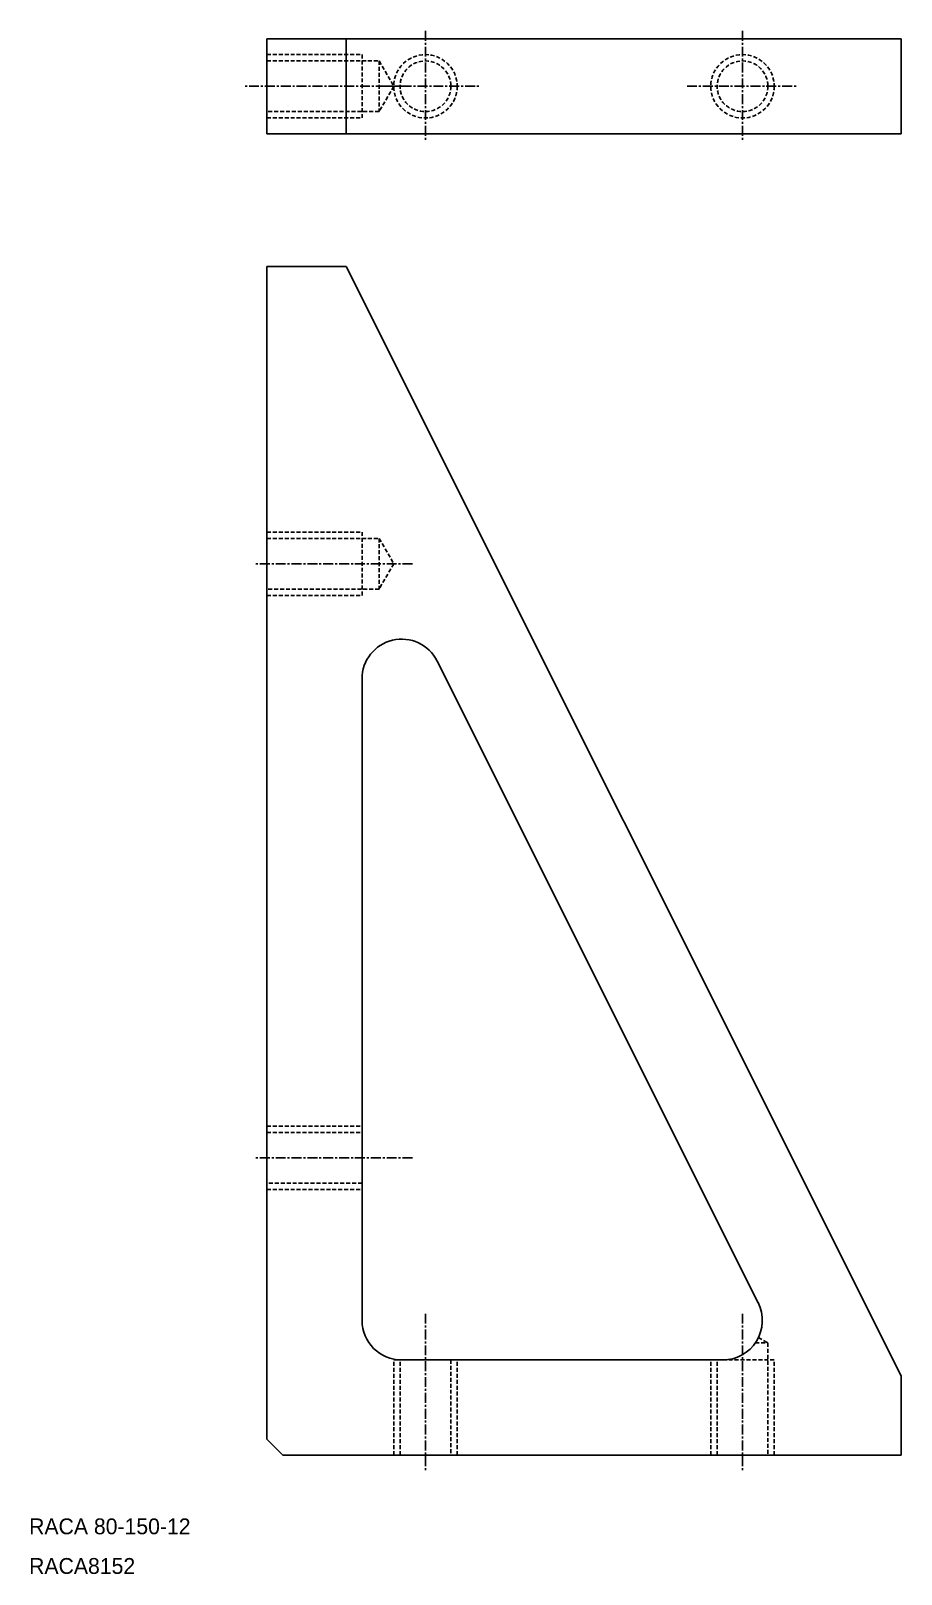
# Model space of a CAD drawing. Extents: x 8995 to 9105, y -290 to -95.
import ezdxf

# ---------------------------------------------------------------- set-up
doc = ezdxf.new("R2010")
doc.units = 0
doc.linetypes.add('CENTER', pattern=[2, 1.25, -0.25, 0.25, -0.25])
doc.linetypes.add('DASHED', pattern=[0.75, 0.5, -0.25])
doc.layers.get('0').update_dxf_attribs({"linetype": 'CONTINUOUS'})
doc.layers.add('CENTER', color=1, linetype='CENTER')

msp = doc.modelspace()

# ---------------------------------------------------------------- linework, layer by layer
at = {"color": 7, "linetype": 'CONTINUOUS'}
for p, q in [((9024.86, -96.29), (9024.86, -108.29)), ((9024.86, -96.29), (9104.86, -96.29)), ((9034.86, -96.29), (9034.86, -108.29)), ((9104.86, -96.29), (9104.86, -108.29)), ((9104.86, -108.29), (9024.86, -108.29)), ((9024.86, -125.05), (9034.86, -125.05)), ((9024.86, -125.05), (9024.86, -273.05)), ((9034.86, -125.05), (9104.86, -265.05)), ((9046.34, -174.83), (9086.83, -255.82)), ((9036.86, -177.07), (9036.86, -258.05)), ((9041.86, -263.05), (9082.36, -263.05)), ((9104.86, -275.05), (9104.86, -265.05)), ((9024.86, -273.05), (9026.86, -275.05)), ((9026.86, -275.05), (9104.86, -275.05))]:
    msp.add_line(p, q, dxfattribs=at)
at = {"color": 3, "linetype": 'DASHED'}
for p, q in [((9024.86, -98.29), (9036.86, -98.29)), ((9024.86, -99.09), (9039.02, -99.09)), ((9036.86, -98.29), (9036.86, -106.29)), ((9039.02, -99.09), (9039.02, -105.49)), ((9039.02, -99.09), (9040.86, -102.29)), ((9040.86, -102.29), (9039.02, -105.49)), ((9039.02, -105.49), (9024.86, -105.49)), ((9024.86, -106.29), (9036.86, -106.29)), ((9024.86, -158.55), (9036.86, -158.55)), ((9024.86, -159.35), (9039.02, -159.35)), ((9036.86, -158.55), (9036.86, -166.55)), ((9039.02, -159.35), (9040.86, -162.55)), ((9039.02, -159.35), (9039.02, -165.75)), ((9040.86, -162.55), (9039.02, -165.75)), ((9039.02, -165.75), (9024.86, -165.75)), ((9024.86, -166.55), (9036.86, -166.55)), ((9024.86, -233.55), (9036.86, -233.55)), ((9036.86, -233.55), (9036.86, -241.55)), ((9024.86, -234.35), (9036.86, -234.35)), ((9036.86, -240.75), (9024.86, -240.75)), ((9024.86, -241.55), (9036.86, -241.55)), ((9086.47, -260.9), (9088.06, -260.9)), ((9086.87, -260.21), (9088.06, -260.9)), ((9088.06, -260.9), (9088.06, -275.05)), ((9040.86, -275.05), (9040.86, -263.05)), ((9040.86, -263.05), (9048.86, -263.05)), ((9041.66, -275.05), (9041.66, -263.05)), ((9048.06, -263.05), (9048.06, -275.05)), ((9048.86, -275.05), (9048.86, -263.05)), ((9080.86, -275.05), (9080.86, -263.05)), ((9080.86, -263.05), (9088.86, -263.05)), ((9081.66, -275.05), (9081.66, -263.05)), ((9088.86, -275.05), (9088.86, -263.05))]:
    msp.add_line(p, q, dxfattribs=at)
for centre, radius in [((9044.86, -102.29), 4), ((9044.86, -102.29), 3.2), ((9084.86, -102.29), 4), ((9084.86, -102.29), 3.2)]:
    msp.add_circle(centre, radius, dxfattribs=at)
at = {"color": 7, "linetype": 'CONTINUOUS'}
for centre, start, end in [((9041.86, -177.07), 26.5651, 180), ((9082.36, -258.05), 270, 26.5651), ((9041.86, -258.05), 180, 270)]:
    msp.add_arc(centre, 5, start, end, dxfattribs=at)
at = {"layer": 'CENTER', "color": 1, "linetype": 'CENTER'}
for p, q in [((9044.86, -95.29), (9044.86, -109.29)), ((9084.86, -95.29), (9084.86, -109.29)), ((9041.86, -102.29), (9021.86, -102.29)), ((9039.86, -102.29), (9051.86, -102.29)), ((9077.86, -102.29), (9091.86, -102.29)), ((9043.22, -162.55), (9023.22, -162.55)), ((9043.22, -237.55), (9023.22, -237.55)), ((9044.86, -257.21), (9044.86, -277.21)), ((9084.86, -257.21), (9084.86, -277.21))]:
    msp.add_line(p, q, dxfattribs=at)

# ---------------------------------------------------------------- texts
at = {"color": 7, "linetype": 'CONTINUOUS'}
for s, p in [('RACA 80-150-12', (8994.86, -285.05)), ('RACA8152', (8994.86, -290.05))]:
    msp.add_text(s, height=2, dxfattribs=at).set_placement(p)

doc.saveas('drawing.dxf')
